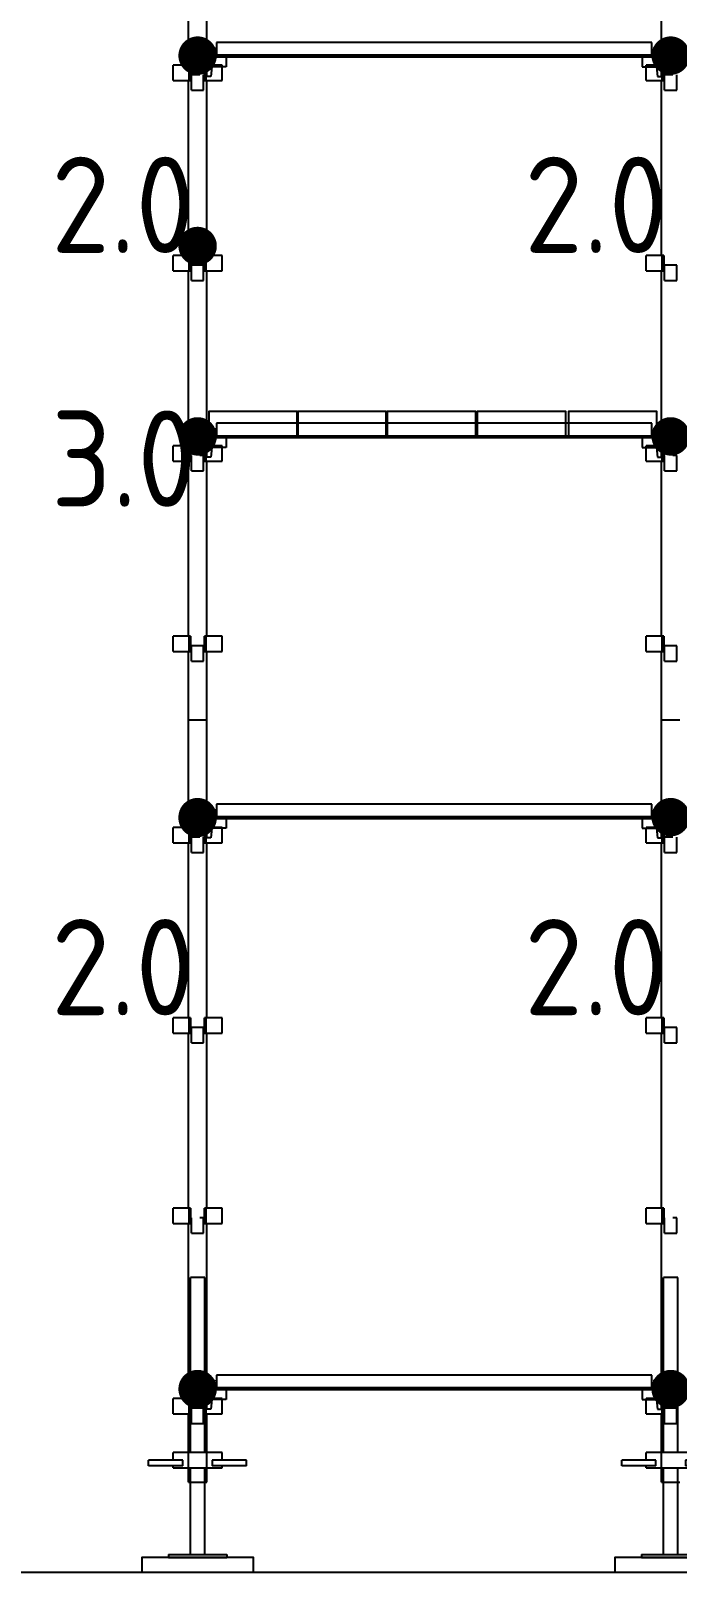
# Model space of a CAD drawing. Header units: millimetres. Extents: x 9116 to 195096, y -114281 to 55636.
# Drawn here: x 55848 to 57530, y -31768 to -27761 of the extents above; entities that cross this region are included whole.
import ezdxf
from ezdxf.enums import TextEntityAlignment as Align

# ---------------------------------------------------------------- set-up
doc = ezdxf.new("R2010")
doc.units = ezdxf.units.MM
doc.layers.get('0').update_dxf_attribs({"linetype": 'CONTINUOUS'})
doc.layers.add('Building', color=7, linetype='CONTINUOUS')
doc.layers.add('Scaffold', color=7, linetype='CONTINUOUS')
doc.styles.add('KwikScaf ISO', font='isocp.shx')

# ---------------------------------------------------------------- blocks, each defined once
blk = doc.blocks.new('2D Jack Adjustable Screw')
at = {"color": 0, "extrusion": (1, -1.83691e-16, 2.30446e-16)}
for p, q in [((-35, 151.5), (-20, 151.5)), ((-35, 62.25), (-35, 151.5)), ((-20, 62.25), (-20, 151.5)), ((-265.5, 100), (-273.5, 100)), ((-273.5, 100), (-273.5, -52)), ((-265.5, 100), (-265.5, -52)), ((-40, 87.75), (-35, 87.75)), ((-40, 87.75), (-40, 24)), ((-20, 87.75), (0, 87.75)), ((0, 24), (0, 87.75)), ((-265.5, 42.5), (-40, 42.5)), ((-35, 62.25), (-20, 62.25)), ((0, 42.5), (454.5, 42.5)), ((454.5, 24), (454.5, 42.5)), ((-265.5, 5.5), (-40, 5.5)), ((-40, 24), (-40, -39.75)), ((0, -39.75), (0, 24)), ((0, 5.5), (454.5, 5.5)), ((454.5, 5.5), (454.5, 24)), ((-40, -39.75), (-35, -39.75)), ((-20, -14.25), (-35, -14.25)), ((-35, -103.5), (-35, -14.25)), ((-20, -103.5), (-20, -14.25)), ((-20, -39.75), (0, -39.75)), ((-265.5, -52), (-273.5, -52)), ((-35, -103.5), (-20, -103.5))]:
    blk.add_line(p, q, dxfattribs=at)

msp = doc.modelspace()

# ---------------------------------------------------------------- linework, layer by layer
at = {"layer": 'Building'}
msp.add_line((51267.1, -31768), (59728.2, -31768), dxfattribs=at)
at = {"layer": 'Scaffold', "color": 5, "extrusion": (-1, 6.12323e-17, 0)}
for p, q in [((56258.1, -27849.7), (56258.1, -27569.7)), ((56306.1, -27849.7), (56306.1, -27569.7)), ((57489, -27849.7), (57489, -27569.7)), ((56222.6, -27849.7), (56218.1, -27849.7)), ((56218.1, -27889.7), (56218.1, -27849.7)), ((56260.2, -27849.7), (56222.6, -27849.7)), ((56260.2, -27889.7), (56260.2, -27849.7)), ((56264, -27849.7), (56260.2, -27849.7)), ((56264, -27849.7), (56264, -27889.7)), ((56300.3, -27889.7), (56300.3, -27849.7)), ((56304, -27849.7), (56300.3, -27849.7)), ((56341.7, -27849.7), (56304, -27849.7)), ((56304, -27889.7), (56304, -27849.7)), ((56346.1, -27849.7), (56341.7, -27849.7)), ((56346.1, -27889.7), (56346.1, -27849.7)), ((57453.5, -27849.7), (57449, -27849.7)), ((57449, -27889.7), (57449, -27849.7)), ((57491.1, -27849.7), (57453.5, -27849.7)), ((57491.1, -27889.7), (57491.1, -27849.7)), ((57494.9, -27849.7), (57491.1, -27849.7)), ((57494.9, -27849.7), (57494.9, -27889.7)), ((56218.1, -27889.7), (56222.6, -27889.7)), ((56222.6, -27889.7), (56260.2, -27889.7)), ((56258.1, -28344.7), (56258.1, -27889.7)), ((56260.2, -27889.7), (56264, -27889.7)), ((56276.3, -27874.7), (56266.4, -27874.7)), ((56266.4, -27914.7), (56266.4, -27874.7)), ((56287.9, -27874.7), (56276.3, -27874.7)), ((56297.8, -27914.7), (56297.8, -27874.7)), ((56300.3, -27889.7), (56304, -27889.7)), ((56304, -27889.7), (56341.7, -27889.7)), ((56306.1, -28344.7), (56306.1, -27889.7)), ((56341.7, -27889.7), (56346.1, -27889.7)), ((57449, -27889.7), (57453.5, -27889.7)), ((57453.5, -27889.7), (57491.1, -27889.7)), ((57489, -28344.7), (57489, -27889.7)), ((57491.1, -27889.7), (57494.9, -27889.7)), ((57507.2, -27874.7), (57497.3, -27874.7)), ((57497.3, -27914.7), (57497.3, -27874.7)), ((57518.8, -27874.7), (57507.2, -27874.7)), ((57528.7, -27914.7), (57528.7, -27874.7)), ((56266.4, -27914.7), (56276.3, -27914.7)), ((56276.3, -27914.7), (56287.9, -27914.7)), ((56287.9, -27914.7), (56297.8, -27914.7)), ((57497.3, -27914.7), (57507.2, -27914.7)), ((57507.2, -27914.7), (57518.8, -27914.7)), ((57518.8, -27914.7), (57528.7, -27914.7)), ((56222.6, -28344.7), (56218.1, -28344.7)), ((56218.1, -28384.7), (56218.1, -28344.7)), ((56260.2, -28344.7), (56222.6, -28344.7)), ((56260.2, -28384.7), (56260.2, -28344.7)), ((56264, -28344.7), (56260.2, -28344.7)), ((56264, -28344.7), (56264, -28384.7)), ((56266.4, -28409.7), (56266.4, -28369.7)), ((56276.3, -28369.7), (56266.4, -28369.7)), ((56287.9, -28369.7), (56276.3, -28369.7)), ((56297.8, -28369.7), (56287.9, -28369.7)), ((56297.8, -28409.7), (56297.8, -28369.7)), ((56300.3, -28384.7), (56300.3, -28344.7)), ((56304, -28344.7), (56300.3, -28344.7)), ((56341.7, -28344.7), (56304, -28344.7)), ((56304, -28384.7), (56304, -28344.7)), ((56346.1, -28344.7), (56341.7, -28344.7)), ((56346.1, -28384.7), (56346.1, -28344.7)), ((57453.5, -28344.7), (57449, -28344.7)), ((57449, -28384.7), (57449, -28344.7)), ((57491.1, -28344.7), (57453.5, -28344.7)), ((57491.1, -28384.7), (57491.1, -28344.7)), ((57494.9, -28344.7), (57491.1, -28344.7)), ((57494.9, -28344.7), (57494.9, -28384.7)), ((57497.3, -28409.7), (57497.3, -28369.7)), ((57507.2, -28369.7), (57497.3, -28369.7)), ((57518.8, -28369.7), (57507.2, -28369.7)), ((57528.7, -28369.7), (57518.8, -28369.7)), ((57528.7, -28409.7), (57528.7, -28369.7)), ((56218.1, -28384.7), (56222.6, -28384.7)), ((56222.6, -28384.7), (56260.2, -28384.7)), ((56258.1, -28839.7), (56258.1, -28384.7)), ((56260.2, -28384.7), (56264, -28384.7)), ((56266.4, -28409.7), (56276.3, -28409.7)), ((56276.3, -28409.7), (56287.9, -28409.7)), ((56287.9, -28409.7), (56297.8, -28409.7)), ((56300.3, -28384.7), (56304, -28384.7)), ((56304, -28384.7), (56341.7, -28384.7)), ((56306.1, -28839.7), (56306.1, -28384.7)), ((56341.7, -28384.7), (56346.1, -28384.7)), ((57449, -28384.7), (57453.5, -28384.7)), ((57453.5, -28384.7), (57491.1, -28384.7)), ((57489, -28839.7), (57489, -28384.7)), ((57491.1, -28384.7), (57494.9, -28384.7)), ((57497.3, -28409.7), (57507.2, -28409.7)), ((57507.2, -28409.7), (57518.8, -28409.7)), ((57518.8, -28409.7), (57528.7, -28409.7)), ((56222.6, -28839.7), (56218.1, -28839.7)), ((56218.1, -28879.7), (56218.1, -28839.7)), ((56260.2, -28839.7), (56222.6, -28839.7)), ((56260.2, -28879.7), (56260.2, -28839.7)), ((56264, -28839.7), (56260.2, -28839.7)), ((56264, -28839.7), (56264, -28879.7)), ((56300.3, -28879.7), (56300.3, -28839.7)), ((56304, -28839.7), (56300.3, -28839.7)), ((56341.7, -28839.7), (56304, -28839.7)), ((56304, -28879.7), (56304, -28839.7)), ((56346.1, -28839.7), (56341.7, -28839.7)), ((56346.1, -28879.7), (56346.1, -28839.7)), ((57453.5, -28839.7), (57449, -28839.7)), ((57449, -28879.7), (57449, -28839.7)), ((57491.1, -28839.7), (57453.5, -28839.7)), ((57491.1, -28879.7), (57491.1, -28839.7)), ((57494.9, -28839.7), (57491.1, -28839.7)), ((57494.9, -28839.7), (57494.9, -28879.7)), ((56218.1, -28879.7), (56222.6, -28879.7)), ((56222.6, -28879.7), (56260.2, -28879.7)), ((56258.1, -29334.7), (56258.1, -28879.7)), ((56260.2, -28879.7), (56264, -28879.7)), ((56266.4, -28904.7), (56266.4, -28864.7)), ((56297.8, -28864.7), (56287.9, -28864.7)), ((56297.8, -28904.7), (56297.8, -28864.7)), ((56300.3, -28879.7), (56304, -28879.7)), ((56304, -28879.7), (56341.7, -28879.7)), ((56306.1, -29334.7), (56306.1, -28879.7)), ((56341.7, -28879.7), (56346.1, -28879.7)), ((57449, -28879.7), (57453.5, -28879.7)), ((57453.5, -28879.7), (57491.1, -28879.7)), ((57489, -29334.7), (57489, -28879.7)), ((57491.1, -28879.7), (57494.9, -28879.7)), ((57497.3, -28904.7), (57497.3, -28864.7)), ((57528.7, -28864.7), (57518.8, -28864.7)), ((57528.7, -28904.7), (57528.7, -28864.7)), ((56266.4, -28904.7), (56276.3, -28904.7)), ((56276.3, -28904.7), (56287.9, -28904.7)), ((56287.9, -28904.7), (56297.8, -28904.7)), ((57497.3, -28904.7), (57507.2, -28904.7)), ((57507.2, -28904.7), (57518.8, -28904.7)), ((57518.8, -28904.7), (57528.7, -28904.7)), ((56222.6, -29334.7), (56218.1, -29334.7)), ((56218.1, -29374.7), (56218.1, -29334.7)), ((56260.2, -29334.7), (56222.6, -29334.7)), ((56260.2, -29374.7), (56260.2, -29334.7)), ((56264, -29334.7), (56260.2, -29334.7)), ((56264, -29334.7), (56264, -29374.7)), ((56300.3, -29374.7), (56300.3, -29334.7)), ((56304, -29334.7), (56300.3, -29334.7)), ((56341.7, -29334.7), (56304, -29334.7)), ((56304, -29374.7), (56304, -29334.7)), ((56346.1, -29334.7), (56341.7, -29334.7)), ((56346.1, -29374.7), (56346.1, -29334.7)), ((57453.5, -29334.7), (57449, -29334.7)), ((57449, -29374.7), (57449, -29334.7)), ((57491.1, -29334.7), (57453.5, -29334.7)), ((57491.1, -29374.7), (57491.1, -29334.7)), ((57494.9, -29334.7), (57491.1, -29334.7)), ((57494.9, -29334.7), (57494.9, -29374.7)), ((56218.1, -29374.7), (56222.6, -29374.7)), ((56222.6, -29374.7), (56260.2, -29374.7)), ((56258.1, -29551.7), (56258.1, -29374.7)), ((56260.2, -29374.7), (56264, -29374.7)), ((56266.4, -29399.7), (56266.4, -29359.7)), ((56276.3, -29359.7), (56266.4, -29359.7)), ((56287.9, -29359.7), (56276.3, -29359.7)), ((56297.8, -29359.7), (56287.9, -29359.7)), ((56297.8, -29399.7), (56297.8, -29359.7)), ((56300.3, -29374.7), (56304, -29374.7)), ((56304, -29374.7), (56341.7, -29374.7)), ((56306.1, -29551.7), (56306.1, -29374.7)), ((56341.7, -29374.7), (56346.1, -29374.7)), ((57449, -29374.7), (57453.5, -29374.7)), ((57453.5, -29374.7), (57491.1, -29374.7)), ((57489, -29551.7), (57489, -29374.7)), ((57491.1, -29374.7), (57494.9, -29374.7)), ((57497.3, -29399.7), (57497.3, -29359.7)), ((57507.2, -29359.7), (57497.3, -29359.7)), ((57518.8, -29359.7), (57507.2, -29359.7)), ((57528.7, -29359.7), (57518.8, -29359.7)), ((57528.7, -29399.7), (57528.7, -29359.7)), ((56266.4, -29399.7), (56276.3, -29399.7)), ((56276.3, -29399.7), (56287.9, -29399.7)), ((56287.9, -29399.7), (56297.8, -29399.7)), ((57497.3, -29399.7), (57507.2, -29399.7)), ((57507.2, -29399.7), (57518.8, -29399.7)), ((57518.8, -29399.7), (57528.7, -29399.7)), ((56258.1, -29831.7), (56258.1, -29551.7)), ((56258.1, -29551.7), (56306.1, -29551.7)), ((56258.1, -29551.7), (56306.1, -29551.7)), ((56306.1, -29831.7), (56306.1, -29551.7)), ((57489, -29831.7), (57489, -29551.7)), ((57489, -29551.7), (57537, -29551.7)), ((57489, -29551.7), (57537, -29551.7)), ((56222.6, -29831.7), (56218.1, -29831.7)), ((56218.1, -29871.7), (56218.1, -29831.7)), ((56260.2, -29831.7), (56222.6, -29831.7)), ((56260.2, -29871.7), (56260.2, -29831.7)), ((56264, -29831.7), (56260.2, -29831.7)), ((56264, -29831.7), (56264, -29871.7)), ((56300.3, -29871.7), (56300.3, -29831.7)), ((56304, -29831.7), (56300.3, -29831.7)), ((56341.7, -29831.7), (56304, -29831.7)), ((56304, -29871.7), (56304, -29831.7)), ((56346.1, -29831.7), (56341.7, -29831.7)), ((56346.1, -29871.7), (56346.1, -29831.7)), ((57453.5, -29831.7), (57449, -29831.7)), ((57449, -29871.7), (57449, -29831.7)), ((57491.1, -29831.7), (57453.5, -29831.7)), ((57491.1, -29871.7), (57491.1, -29831.7)), ((57494.9, -29831.7), (57491.1, -29831.7)), ((57494.9, -29831.7), (57494.9, -29871.7)), ((56218.1, -29871.7), (56222.6, -29871.7)), ((56222.6, -29871.7), (56260.2, -29871.7)), ((56258.1, -30326.7), (56258.1, -29871.7)), ((56260.2, -29871.7), (56264, -29871.7)), ((56276.3, -29856.7), (56266.4, -29856.7)), ((56266.4, -29896.7), (56266.4, -29856.7)), ((56287.9, -29856.7), (56276.3, -29856.7)), ((56297.8, -29896.7), (56297.8, -29856.7)), ((56300.3, -29871.7), (56304, -29871.7)), ((56304, -29871.7), (56341.7, -29871.7)), ((56306.1, -30326.7), (56306.1, -29871.7)), ((56341.7, -29871.7), (56346.1, -29871.7)), ((57449, -29871.7), (57453.5, -29871.7)), ((57453.5, -29871.7), (57491.1, -29871.7)), ((57489, -30326.7), (57489, -29871.7)), ((57491.1, -29871.7), (57494.9, -29871.7)), ((57507.2, -29856.7), (57497.3, -29856.7)), ((57497.3, -29896.7), (57497.3, -29856.7)), ((57518.8, -29856.7), (57507.2, -29856.7)), ((57528.7, -29896.7), (57528.7, -29856.7)), ((56266.4, -29896.7), (56276.3, -29896.7)), ((56276.3, -29896.7), (56287.9, -29896.7)), ((56287.9, -29896.7), (56297.8, -29896.7)), ((57497.3, -29896.7), (57507.2, -29896.7)), ((57507.2, -29896.7), (57518.8, -29896.7)), ((57518.8, -29896.7), (57528.7, -29896.7)), ((56222.6, -30326.7), (56218.1, -30326.7)), ((56218.1, -30366.7), (56218.1, -30326.7)), ((56260.2, -30326.7), (56222.6, -30326.7)), ((56260.2, -30366.7), (56260.2, -30326.7)), ((56264, -30326.7), (56260.2, -30326.7)), ((56264, -30326.7), (56264, -30366.7)), ((56300.3, -30366.7), (56300.3, -30326.7)), ((56304, -30326.7), (56300.3, -30326.7)), ((56341.7, -30326.7), (56304, -30326.7)), ((56304, -30366.7), (56304, -30326.7)), ((56346.1, -30326.7), (56341.7, -30326.7)), ((56346.1, -30366.7), (56346.1, -30326.7)), ((57453.5, -30326.7), (57449, -30326.7)), ((57449, -30366.7), (57449, -30326.7)), ((57491.1, -30326.7), (57453.5, -30326.7)), ((57491.1, -30366.7), (57491.1, -30326.7)), ((57494.9, -30326.7), (57491.1, -30326.7)), ((57494.9, -30326.7), (57494.9, -30366.7)), ((56218.1, -30366.7), (56222.6, -30366.7)), ((56222.6, -30366.7), (56260.2, -30366.7)), ((56258.1, -30821.7), (56258.1, -30366.7)), ((56260.2, -30366.7), (56264, -30366.7)), ((56266.4, -30391.7), (56266.4, -30351.7)), ((56276.3, -30351.7), (56266.4, -30351.7)), ((56287.9, -30351.7), (56276.3, -30351.7)), ((56297.8, -30351.7), (56287.9, -30351.7)), ((56297.8, -30391.7), (56297.8, -30351.7)), ((56300.3, -30366.7), (56304, -30366.7)), ((56304, -30366.7), (56341.7, -30366.7)), ((56306.1, -30821.7), (56306.1, -30366.7)), ((56341.7, -30366.7), (56346.1, -30366.7)), ((57449, -30366.7), (57453.5, -30366.7)), ((57453.5, -30366.7), (57491.1, -30366.7)), ((57489, -30821.7), (57489, -30366.7)), ((57491.1, -30366.7), (57494.9, -30366.7)), ((57497.3, -30391.7), (57497.3, -30351.7)), ((57507.2, -30351.7), (57497.3, -30351.7)), ((57518.8, -30351.7), (57507.2, -30351.7)), ((57528.7, -30351.7), (57518.8, -30351.7)), ((57528.7, -30391.7), (57528.7, -30351.7)), ((56266.4, -30391.7), (56276.3, -30391.7)), ((56276.3, -30391.7), (56287.9, -30391.7)), ((56287.9, -30391.7), (56297.8, -30391.7)), ((57497.3, -30391.7), (57507.2, -30391.7)), ((57507.2, -30391.7), (57518.8, -30391.7)), ((57518.8, -30391.7), (57528.7, -30391.7)), ((56222.6, -30821.7), (56218.1, -30821.7)), ((56218.1, -30861.7), (56218.1, -30821.7)), ((56260.2, -30821.7), (56222.6, -30821.7)), ((56260.2, -30861.7), (56260.2, -30821.7)), ((56264, -30821.7), (56260.2, -30821.7)), ((56264, -30821.7), (56264, -30861.7)), ((56266.4, -30886.7), (56266.4, -30846.7)), ((56297.8, -30846.7), (56287.9, -30846.7)), ((56297.8, -30886.7), (56297.8, -30846.7)), ((56300.3, -30861.7), (56300.3, -30821.7)), ((56304, -30821.7), (56300.3, -30821.7)), ((56341.7, -30821.7), (56304, -30821.7)), ((56304, -30861.7), (56304, -30821.7)), ((56346.1, -30821.7), (56341.7, -30821.7)), ((56346.1, -30861.7), (56346.1, -30821.7)), ((57453.5, -30821.7), (57449, -30821.7)), ((57449, -30861.7), (57449, -30821.7)), ((57491.1, -30821.7), (57453.5, -30821.7)), ((57491.1, -30861.7), (57491.1, -30821.7)), ((57494.9, -30821.7), (57491.1, -30821.7)), ((57494.9, -30821.7), (57494.9, -30861.7)), ((57497.3, -30886.7), (57497.3, -30846.7)), ((57528.7, -30846.7), (57518.8, -30846.7)), ((57528.7, -30886.7), (57528.7, -30846.7)), ((56218.1, -30861.7), (56222.6, -30861.7)), ((56222.6, -30861.7), (56260.2, -30861.7)), ((56258.1, -31316.7), (56258.1, -30861.7)), ((56260.2, -30861.7), (56264, -30861.7)), ((56266.4, -30886.7), (56276.3, -30886.7)), ((56276.3, -30886.7), (56287.9, -30886.7)), ((56287.9, -30886.7), (56297.8, -30886.7)), ((56300.3, -30861.7), (56304, -30861.7)), ((56304, -30861.7), (56341.7, -30861.7)), ((56306.1, -31316.7), (56306.1, -30861.7)), ((56341.7, -30861.7), (56346.1, -30861.7)), ((57449, -30861.7), (57453.5, -30861.7)), ((57453.5, -30861.7), (57491.1, -30861.7)), ((57489, -31316.7), (57489, -30861.7)), ((57491.1, -30861.7), (57494.9, -30861.7)), ((57497.3, -30886.7), (57507.2, -30886.7)), ((57507.2, -30886.7), (57518.8, -30886.7)), ((57518.8, -30886.7), (57528.7, -30886.7)), ((56222.6, -31316.7), (56218.1, -31316.7)), ((56218.1, -31356.7), (56218.1, -31316.7)), ((56260.2, -31316.7), (56222.6, -31316.7)), ((56260.2, -31356.7), (56260.2, -31316.7)), ((56264, -31316.7), (56260.2, -31316.7)), ((56264, -31316.7), (56264, -31356.7)), ((56300.3, -31356.7), (56300.3, -31316.7)), ((56304, -31316.7), (56300.3, -31316.7)), ((56341.7, -31316.7), (56304, -31316.7)), ((56304, -31356.7), (56304, -31316.7)), ((56346.1, -31316.7), (56341.7, -31316.7)), ((56346.1, -31356.7), (56346.1, -31316.7)), ((57453.5, -31316.7), (57449, -31316.7)), ((57449, -31356.7), (57449, -31316.7)), ((57491.1, -31316.7), (57453.5, -31316.7)), ((57491.1, -31356.7), (57491.1, -31316.7)), ((57494.9, -31316.7), (57491.1, -31316.7)), ((57494.9, -31316.7), (57494.9, -31356.7)), ((56218.1, -31356.7), (56222.6, -31356.7)), ((56222.6, -31356.7), (56260.2, -31356.7)), ((56258.1, -31533.7), (56258.1, -31356.7)), ((56260.2, -31356.7), (56264, -31356.7)), ((56266.4, -31381.7), (56266.4, -31341.7)), ((56276.3, -31341.7), (56266.4, -31341.7)), ((56287.9, -31341.7), (56276.3, -31341.7)), ((56297.8, -31341.7), (56287.9, -31341.7)), ((56297.8, -31381.7), (56297.8, -31341.7)), ((56300.3, -31356.7), (56304, -31356.7)), ((56304, -31356.7), (56341.7, -31356.7)), ((56306.1, -31533.7), (56306.1, -31356.7)), ((56341.7, -31356.7), (56346.1, -31356.7)), ((57449, -31356.7), (57453.5, -31356.7)), ((57453.5, -31356.7), (57491.1, -31356.7)), ((57489, -31533.7), (57489, -31356.7)), ((57491.1, -31356.7), (57494.9, -31356.7)), ((57497.3, -31381.7), (57497.3, -31341.7)), ((57507.2, -31341.7), (57497.3, -31341.7)), ((57518.8, -31341.7), (57507.2, -31341.7)), ((57528.7, -31341.7), (57518.8, -31341.7)), ((57528.7, -31381.7), (57528.7, -31341.7)), ((56266.4, -31381.7), (56276.3, -31381.7)), ((56276.3, -31381.7), (56287.9, -31381.7)), ((56287.9, -31381.7), (56297.8, -31381.7)), ((57497.3, -31381.7), (57507.2, -31381.7)), ((57507.2, -31381.7), (57518.8, -31381.7)), ((57518.8, -31381.7), (57528.7, -31381.7)), ((56258.1, -31533.7), (56306.1, -31533.7)), ((57489, -31533.7), (57537, -31533.7))]:
    msp.add_line(p, q, dxfattribs=at)
at = {"layer": 'Scaffold', "color": 2, "extrusion": (0, 1, -1.83691e-16)}
for p, q in [((56306.1, -27804), (56326.1, -27804)), ((56306.1, -27879), (56306.1, -27804)), ((56326.1, -27804), (56322.8, -27829)), ((57464, -27791), (56331.1, -27791)), ((56331.1, -27791), (56331.1, -27824)), ((57464, -27824), (57464, -27791)), ((57469, -27804), (57472.4, -27829)), ((57489, -27804), (57469, -27804)), ((57489, -27879), (57489, -27804)), ((56322.8, -27829), (56331.1, -27829)), ((57464, -27824), (56331.1, -27824)), ((56331.1, -27824), (56331.1, -27829)), ((57464, -27829), (56331.1, -27829)), ((56356.1, -27829), (56356.1, -27854)), ((57439, -27829), (57439, -27854)), ((57464, -27829), (57464, -27824)), ((57472.4, -27829), (57464, -27829)), ((56316.1, -27879), (56306.1, -27879)), ((56319.5, -27854), (56316.1, -27879)), ((56356.1, -27854), (56319.5, -27854)), ((57439, -27854), (57475.7, -27854)), ((57475.7, -27854), (57479, -27879)), ((57479, -27879), (57489, -27879)), ((56306.1, -28794), (56326.1, -28794)), ((56306.1, -28869), (56306.1, -28794)), ((56326.1, -28794), (56322.8, -28819)), ((57464, -28781), (56331.1, -28781)), ((56331.1, -28781), (56331.1, -28814)), ((57464, -28814), (57464, -28781)), ((57469, -28794), (57472.4, -28819)), ((57489, -28794), (57469, -28794)), ((57489, -28869), (57489, -28794)), ((56319.5, -28844), (56316.1, -28869)), ((56356.1, -28844), (56319.5, -28844)), ((56322.8, -28819), (56331.1, -28819)), ((57464, -28814), (56331.1, -28814)), ((56331.1, -28814), (56331.1, -28819)), ((57464, -28819), (56331.1, -28819)), ((56356.1, -28819), (56356.1, -28844)), ((57439, -28819), (57439, -28844)), ((57439, -28844), (57475.7, -28844)), ((57464, -28819), (57464, -28814)), ((57472.4, -28819), (57464, -28819)), ((57475.7, -28844), (57479, -28869)), ((56316.1, -28869), (56306.1, -28869)), ((57479, -28869), (57489, -28869)), ((57464, -29771), (56331.1, -29771)), ((56331.1, -29771), (56331.1, -29804)), ((57464, -29804), (57464, -29771)), ((56306.1, -29784), (56326.1, -29784)), ((56306.1, -29859), (56306.1, -29784)), ((56326.1, -29784), (56322.8, -29809)), ((56322.8, -29809), (56331.1, -29809)), ((57464, -29804), (56331.1, -29804)), ((56331.1, -29804), (56331.1, -29809)), ((57464, -29809), (56331.1, -29809)), ((56356.1, -29809), (56356.1, -29834)), ((57439, -29809), (57439, -29834)), ((57464, -29809), (57464, -29804)), ((57472.4, -29809), (57464, -29809)), ((57469, -29784), (57472.4, -29809)), ((57489, -29784), (57469, -29784)), ((57489, -29859), (57489, -29784)), ((56319.5, -29834), (56316.1, -29859)), ((56356.1, -29834), (56319.5, -29834)), ((57439, -29834), (57475.7, -29834)), ((57475.7, -29834), (57479, -29859)), ((56316.1, -29859), (56306.1, -29859)), ((57479, -29859), (57489, -29859)), ((57464, -31256), (56331.1, -31256)), ((56331.1, -31256), (56331.1, -31289)), ((57464, -31289), (57464, -31256)), ((56306.1, -31269), (56326.1, -31269)), ((56306.1, -31344), (56306.1, -31269)), ((56326.1, -31269), (56322.8, -31294)), ((56322.8, -31294), (56331.1, -31294)), ((57464, -31289), (56331.1, -31289)), ((56331.1, -31289), (56331.1, -31294)), ((57464, -31294), (56331.1, -31294)), ((56356.1, -31294), (56356.1, -31319)), ((57439, -31294), (57439, -31319)), ((57464, -31294), (57464, -31289)), ((57472.4, -31294), (57464, -31294)), ((57469, -31269), (57472.4, -31294)), ((57489, -31269), (57469, -31269)), ((57489, -31344), (57489, -31269)), ((56319.5, -31319), (56316.1, -31344)), ((56356.1, -31319), (56319.5, -31319)), ((57439, -31319), (57475.7, -31319)), ((57475.7, -31319), (57479, -31344)), ((56316.1, -31344), (56306.1, -31344)), ((57479, -31344), (57489, -31344))]:
    msp.add_line(p, q, dxfattribs=at)
at = {"layer": 'Scaffold', "color": 40, "const_width": 50}
for points in [[(56257.1, -27825, 1), (56307.1, -27825, 1)], [(56257.1, -27825, 1), (56307.1, -27825, 1)], [(57488, -27825, 1), (57538, -27825, 1)], [(56257.1, -28320, 1), (56307.1, -28320, 1)], [(56257.1, -28815, 1), (56307.1, -28815, 1)], [(57488, -28815, 1), (57538, -28815, 1)], [(56257.1, -29805, 1), (56307.1, -29805, 1)], [(56257.1, -29807, 1), (56307.1, -29807, 1)], [(57488, -29805, 1), (57538, -29805, 1)], [(56257.1, -31292, 1), (56307.1, -31292, 1)], [(57488, -31292, 1), (57538, -31292, 1)]]:
    msp.add_lwpolyline(points, format="xyb", close=True, dxfattribs=at)
at = {"layer": 'Scaffold', "color": 20}
for points in [[(56310.9, -28814), (56540.9, -28814), (56540.9, -28750), (56310.9, -28750)], [(56542.9, -28814), (56772.9, -28814), (56772.9, -28750), (56542.9, -28750)], [(56775.7, -28814), (57005.7, -28814), (57005.7, -28750), (56775.7, -28750)], [(57009.8, -28814), (57239.8, -28814), (57239.8, -28750), (57009.8, -28750)], [(57247, -28814), (57477, -28814), (57477, -28750), (57247, -28750)]]:
    msp.add_lwpolyline(points, close=True, dxfattribs=at)
at = {"layer": 'Scaffold', "color": 200}
for points in [[(56137.1, -31768), (56427.1, -31768), (56427.1, -31730), (56137.1, -31730)], [(57368, -31768), (57658, -31768), (57658, -31730), (57368, -31730)]]:
    msp.add_lwpolyline(points, close=True, dxfattribs=at)

# ---------------------------------------------------------------- block references
at = {"layer": 'Scaffold', "color": 190, "rotation": 90}
for p in [(56306.1, -31456.5), (57537, -31456.5)]:
    msp.add_blockref('2D Jack Adjustable Screw', p, dxfattribs=at)

# ---------------------------------------------------------------- texts
at = {"layer": 'Scaffold', "color": 7, "style": 'KwikScaf ISO'}
for s, p in [('  2.0  ', (55615.2, -28213)), ('  2.0  ', (56846.1, -28213)), ('  3.0  ', (55615.2, -28872.7)), ('  2.0  ', (55615.2, -30195)), ('  2.0  ', (56846.1, -30195))]:
    msp.add_text(s, height=250, dxfattribs=at).set_placement(p, align=Align.MIDDLE_LEFT)

doc.saveas('drawing.dxf')
